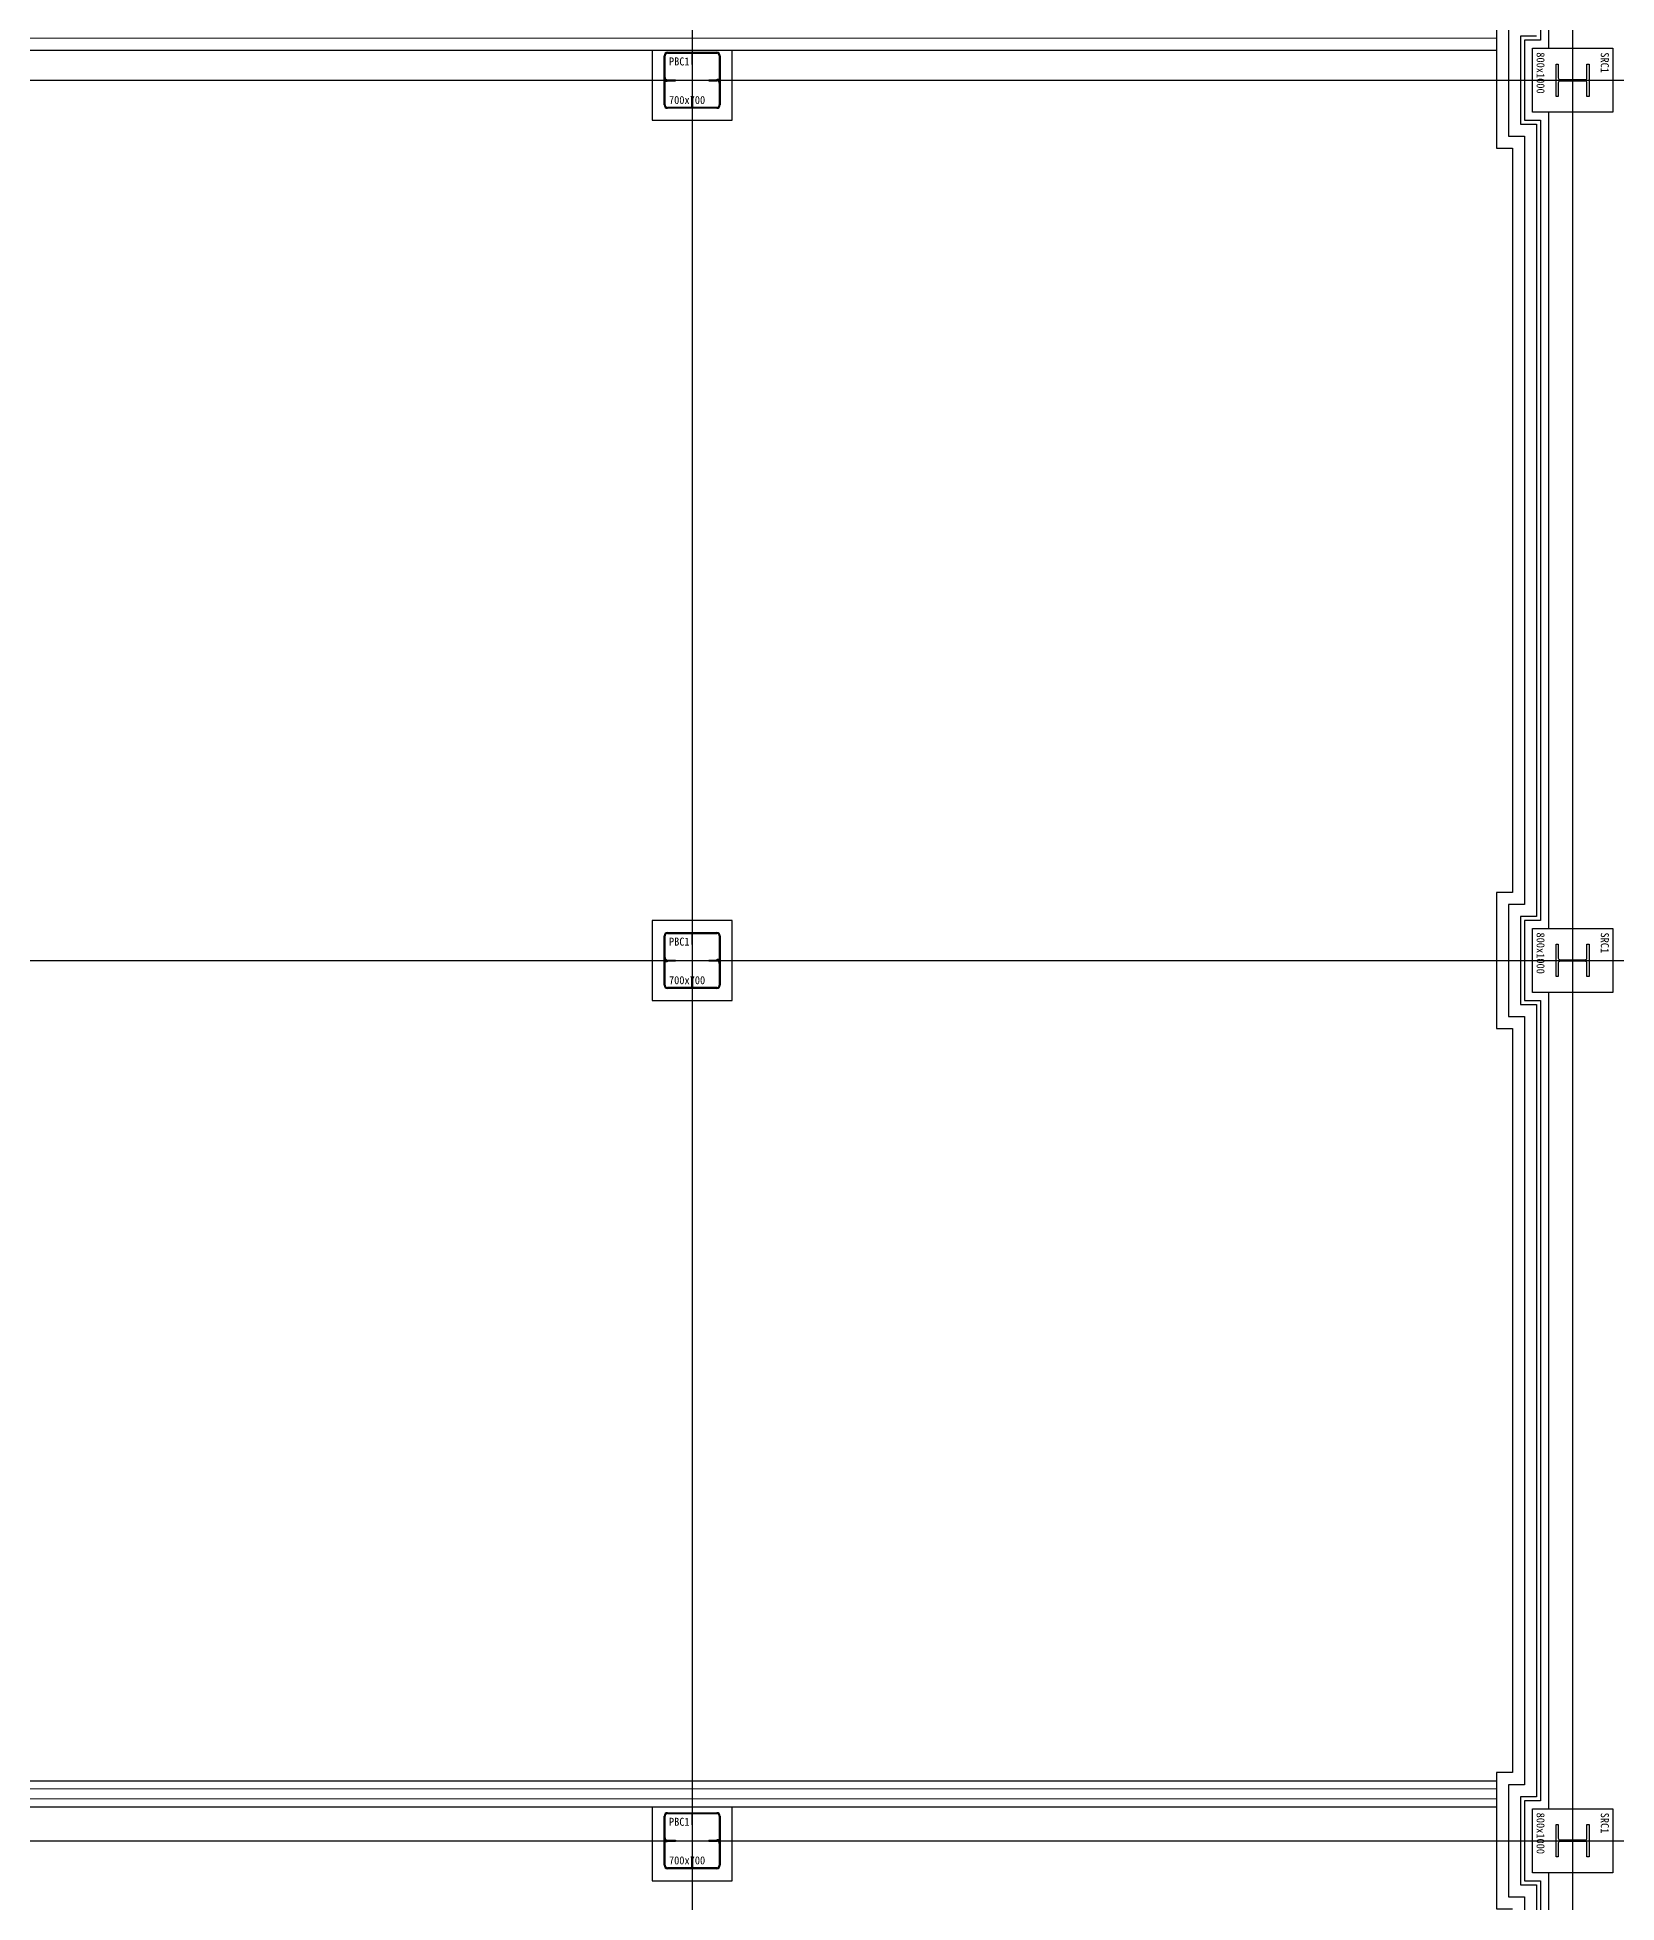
# Model space of a CAD drawing. Extents: x 152195838 to 160350639, y 364657247 to 370318102.
# Drawn here: x 157650766 to 157670497, y 365026257 to 365049569 of the extents above; entities that cross this region are included whole.
import ezdxf

# ---------------------------------------------------------------- set-up
doc = ezdxf.new("R2010")
doc.units = 0
doc.header["$MEASUREMENT"] = 0
doc.linetypes.add('DASHED', pattern=[0.75, 0.5, -0.25])
doc.linetypes.add('지하1층평면도_$0$CEN', pattern=[62, 60, -1, 0, -1])
doc.layers.get('0').update_dxf_attribs({"linetype": 'CONTINUOUS'})
doc.layers.get('Defpoints').update_dxf_attribs({"linetype": 'CONTINUOUS'})
for name, color, linetype in [('-S-foundation txt', 3, 'CONTINUOUS'), ('4A.TEC 마감선 1', 6, 'CONTINUOUS'), ('4A.TEC 벽체 1', 2, 'CONTINUOUS'), ('4A.TEC 벽체 2', 3, 'CONTINUOUS'), ('4A.TEC 벽체 3', 4, 'CONTINUOUS'), ('4A.TEC 벽체 4', 7, 'CONTINUOUS'), ('COL', 2, 'CONTINUOUS'), ('H-Beam', 4, 'CONTINUOUS'), ('INSULATION', 254, '지하1층평면도_$0$CEN'), ('P-BOX', 3, 'CONTINUOUS')]:
    doc.layers.add(name, color=color, linetype=linetype)
doc.layers.add('DEFPOINT', color=135, linetype='CONTINUOUS', plot=False)
doc.styles.add('돋움체', font='')
doc.styles.get('돋움체').set_extended_font_data('DotumChe')

# ---------------------------------------------------------------- blocks, each defined once
blk = doc.blocks.new('A$C111325cc')
at = {"layer": 'DEFPOINT'}
for p, q in [((215276, 244000), (215276, 0)), ((226276, 244000), (226276, 0)), ((0, 152063), (324969, 152063)), ((0, 141063), (324969, 141063)), ((0, 130063), (324969, 130063))]:
    blk.add_line(p, q, dxfattribs=at)
blk = doc.blocks.new('SRC1(B2F)')
at = {"layer": 'COL', "ltscale": 5}
blk.add_lwpolyline([(0, 1000), (800, 1000), (800, 0), (0, 0)], close=True, dxfattribs=at)
at = {"layer": 'H-Beam'}
blk.add_lwpolyline([(369, 321, 0.414214), (391, 343), (391, 657, 0.414214), (369, 679), (197, 679), (197, 707), (602, 707), (602, 679), (431, 679, 0.414214), (409, 657), (409, 343, 0.414214), (431, 321), (602, 321), (602, 293), (197, 293), (197, 321)], format="xyb", close=True, dxfattribs=at)
at = {"layer": 'DEFPOINT', "style": '돋움체'}
for s, p in [('SRC1', (50, 852)), ('800x1000', (50, 50))]:
    blk.add_text(s, height=100, dxfattribs=at).set_placement(p)
blk = doc.blocks.new('PBC1(B2F)')
at = {"layer": 'P-BOX'}
h = blk.add_hatch(color=256, dxfattribs=at)
h.dxf.hatch_style = 1
h.paths.add_polyline_path([(100, 486), (100, 444), (142, 444, -0.414214)])
h = blk.add_hatch(color=256, dxfattribs=at)
h.dxf.hatch_style = 1
h.paths.add_polyline_path([(800, 456), (758, 456, -0.414214), (800, 414)])
at = {"layer": 'Defpoints', "color": 1, "ltscale": 50}
for p, q in [((450, 950), (450, 0)), ((0, 450), (900, 450))]:
    blk.add_line(p, q, dxfattribs=at)
at = {"layer": 'P-BOX', "color": 3, "ltscale": 50}
for p, q in [((444, 788), (444, 648)), ((456, 648), (456, 788)), ((444, 648), (456, 648)), ((100, 444), (240, 444)), ((142, 456), (240, 456)), ((240, 456), (240, 444)), ((444, 112), (444, 252)), ((444, 252), (456, 252)), ((456, 252), (456, 112)), ((660, 456), (800, 456)), ((660, 456), (660, 444)), ((660, 444), (758, 444))]:
    blk.add_line(p, q, dxfattribs=at)
for points in [[(100, 142), (100, 758)], [(112, 486), (112, 758)], [(142, 800), (758, 800)], [(142, 788), (758, 788)], [(788, 758), (788, 456)], [(800, 758), (800, 142)], [(112, 142), (112, 444)], [(112, 444), (137, 444), (137, 435), (112, 435), (112, 444)], [(763, 465), (788, 465), (788, 456), (763, 456), (763, 465)], [(788, 414), (788, 142)], [(758, 112), (142, 112)], [(758, 100), (142, 100)]]:
    blk.add_lwpolyline(points, dxfattribs=at)
for centre, radius, start, end in [((142, 758), 42, 90, 180), ((142, 758), 30, 90, 180), ((758, 758), 42, 0, 90), ((758, 758), 30, 0, 90), ((142, 486), 42, 180, 270), ((142, 486), 30, 180, 270), ((758, 414), 42, 0, 90), ((758, 414), 30, 0, 90), ((142, 142), 42, 180, 270), ((142, 142), 30, 180, 270), ((758, 142), 42, 270, 0), ((758, 142), 30, 270, 0)]:
    blk.add_arc(centre, radius, start, end, dxfattribs=at)
at = {"layer": 'DEFPOINT', "style": '돋움체'}
for s, p in [('PBC1', (160, 636)), ('700x700', (160, 154))]:
    blk.add_text(s, height=100, dxfattribs=at).set_placement(p)
blk = doc.blocks.new('B2FCOL')
at = {"layer": '-S-foundation txt', "linetype": 'DASHED'}
for p in [(79050, 66050), (79050, 55050), (79050, 44050)]:
    blk.add_blockref('PBC1(B2F)', p, dxfattribs=at)
at = {"layer": '-S-foundation txt', "linetype": 'DASHED', "rotation": 270}
for p in [(90000, 66900), (90000, 55900), (90000, 44900)]:
    blk.add_blockref('SRC1(B2F)', p, dxfattribs=at)

msp = doc.modelspace()

# ---------------------------------------------------------------- linework, layer by layer
at = {"layer": '4A.TEC 마감선 1'}
for p, q in [((157669197.0046, 365048181.8958), (157669197.0046, 365038881.8958)), ((157669197.0046, 365037181.8958), (157669197.0046, 365027881.8958))]:
    msp.add_line(p, q, dxfattribs=at)
at = {"layer": '4A.TEC 마감선 1', "flags": 128}
for points in [[(157669197.0046, 365049881.8958), (157668997.0046, 365049881.8958), (157668997.0046, 365048181.8958), (157669197.0046, 365048181.8958)], [(157669197.0046, 365038881.8958), (157668997.0046, 365038881.8958), (157668997.0046, 365037181.8958), (157669197.0046, 365037181.8958)], [(157669197.0046, 365027881.8958), (157668997.0046, 365027881.8958), (157668997.0046, 365026181.8958), (157669197.0046, 365026181.8958)]]:
    msp.add_lwpolyline(points, dxfattribs=at)
at = {"layer": '4A.TEC 벽체 1'}
for p, q in [((157669647.0046, 365059631.8958), (157669647.0046, 365049431.8958)), ((157669647.0046, 365048631.8958), (157669647.0046, 365038431.8958)), ((157669647.0046, 365037631.8958), (157669647.0046, 365027431.8958)), ((157669647.0046, 365026631.8958), (157669647.0046, 365016431.8958))]:
    msp.add_line(p, q, dxfattribs=at)
at = {"layer": '4A.TEC 벽체 2', "linetype": 'Continuous'}
for p, q in [((157669497.0046, 365048481.8958), (157669497.0046, 365038581.8958)), ((157669347.0046, 365048331.8958), (157669347.0046, 365038731.8958)), ((157669497.0046, 365037481.8958), (157669497.0046, 365027581.8958)), ((157669347.0046, 365037331.8958), (157669347.0046, 365027731.8958)), ((157669497.0046, 365026481.8958), (157669497.0046, 365016581.8958)), ((157669347.0046, 365026331.8958), (157669347.0046, 365016731.8958))]:
    msp.add_line(p, q, dxfattribs=at)
at = {"layer": '4A.TEC 벽체 2', "linetype": 'Continuous', "flags": 128}
for points in [[(157669347.0046, 365049731.8958), (157669147.0046, 365049731.8958), (157669147.0046, 365048331.8958), (157669347.0046, 365048331.8958)], [(157669497.0046, 365049581.8958), (157669297.0046, 365049581.8958), (157669297.0046, 365048481.8958), (157669497.0046, 365048481.8958)], [(157669347.0046, 365038731.8958), (157669147.0046, 365038731.8958), (157669147.0046, 365037331.8958), (157669347.0046, 365037331.8958)], [(157669497.0046, 365038581.8958), (157669297.0046, 365038581.8958), (157669297.0046, 365037481.8958), (157669497.0046, 365037481.8958)], [(157669347.0046, 365027731.8958), (157669147.0046, 365027731.8958), (157669147.0046, 365026331.8958), (157669347.0046, 365026331.8958)], [(157669497.0046, 365027581.8958), (157669297.0046, 365027581.8958), (157669297.0046, 365026481.8958), (157669497.0046, 365026481.8958)]]:
    msp.add_lwpolyline(points, dxfattribs=at)
at = {"layer": '4A.TEC 벽체 3', "flags": 128}
for points in [[(157637447.0046, 365049406.8958), (157668997.0046, 365049406.8958)], [(157658447.0046, 365049406.8958), (157658447.0046, 365048531.8958), (157659447.0046, 365048531.8958), (157659447.0046, 365049406.8958)], [(157636572.0046, 365027781.8958), (157668997.0046, 365027781.8958)], [(157636572.0046, 365027456.8958), (157668997.0046, 365027456.8958)], [(157658447.0046, 365027456.8958), (157658447.0046, 365026531.8958), (157659447.0046, 365026531.8958), (157659447.0046, 365027456.8958)]]:
    msp.add_lwpolyline(points, dxfattribs=at)
msp.add_lwpolyline([(157659447.0046, 365038531.8958), (157658447.0046, 365038531.8958), (157658447.0046, 365037531.8958), (157659447.0046, 365037531.8958)], close=True, dxfattribs=at)
at = {"layer": '4A.TEC 벽체 4', "color": 251, "lineweight": 0, "ltscale": 15}
for points in [[(157636297.0046, 365049556.8958), (157668997.0046, 365049556.8958)], [(157636572.0046, 365027681.8958), (157668997.0046, 365027681.8958)], [(157636572.0046, 365027556.8958), (157668997.0046, 365027556.8958)]]:
    msp.add_lwpolyline(points, dxfattribs=at)
at = {"layer": 'INSULATION', "linetype": 'Continuous'}
for p, q in [((157669547.0046, 365059531.8958), (157669547.0046, 365049531.8958)), ((157669547.0046, 365048531.8958), (157669547.0046, 365038531.8958)), ((157669547.0046, 365037531.8958), (157669547.0046, 365027531.8958)), ((157669547.0046, 365026531.8958), (157669547.0046, 365016531.8958))]:
    msp.add_line(p, q, dxfattribs=at)
at = {"layer": 'INSULATION', "linetype": 'Continuous', "flags": 128}
for points in [[(157669547.0046, 365049531.8958), (157669347.0046, 365049531.8958), (157669347.0046, 365048531.8958), (157669547.0046, 365048531.8958)], [(157669547.0046, 365038531.8958), (157669347.0046, 365038531.8958), (157669347.0046, 365037531.8958), (157669547.0046, 365037531.8958)], [(157669547.0046, 365027531.8958), (157669347.0046, 365027531.8958), (157669347.0046, 365026531.8958), (157669547.0046, 365026531.8958)]]:
    msp.add_lwpolyline(points, dxfattribs=at)

# ---------------------------------------------------------------- block references
msp.add_blockref('B2FCOL', (157579447.0046, 364982531.8958))
at = {"layer": 'DEFPOINT'}
msp.add_blockref('A$C111325cc', (157443670.7413, 364896968.7328), dxfattribs=at)

doc.saveas('drawing.dxf')
